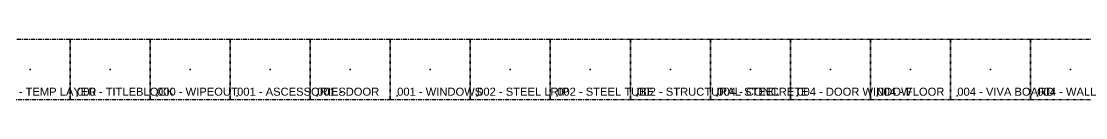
# Model space of a CAD drawing. Header units: millimetres. Extents: x -244126 to 368105, y -173968 to 259060.
# Drawn here: x 3210 to 4540, y 1832 to 1907 of the extents above; entities that cross this region are included whole.
import ezdxf

# ---------------------------------------------------------------- set-up
doc = ezdxf.new("R2010")
doc.units = ezdxf.units.MM
doc.header["$MEASUREMENT"] = 0
doc.linetypes.add('005_GG_TA_LINE', pattern=[13.75, 5, -1.25, 1.25, -1.25, 5])
for name, color, linetype in [('000 - TEMP LAYER', 250, 'Continuous'), ('000 - TITLEBLOCK', 4, 'Continuous'), ('000 - WIPEOUT', 250, 'Continuous'), ('001 - ASCESSORIES', 1, 'Continuous'), ('001 - DOOR', 2, 'Continuous'), ('001 - WINDOWS', 2, 'Continuous'), ('002 - STEEL LRIP', 4, 'Continuous'), ('002 - STEEL TUBE', 4, 'Continuous'), ('002 - STRUCTURAL STEEL', 4, 'Continuous'), ('004 - CONCRETE', 5, 'Continuous'), ('004 - DOOR WINDOW', 1, 'Continuous'), ('004 - FLOOR', 1, 'Continuous'), ('004 - VIVA BOARD', 3, 'Continuous'), ('004 - WALL', 3, 'Continuous')]:
    doc.layers.add(name, color=color, linetype=linetype)
doc.styles.get("Standard").update_dxf_attribs({"font": 'arial.ttf'})

# ---------------------------------------------------------------- blocks, each defined once
blk = doc.blocks.new('*U1753')
at = {"color": 0, "linetype": '005_GG_TA_LINE'}
blk.add_lwpolyline([(0, 0), (100, 0), (100, 75), (0, 75)], close=True, dxfattribs=at)
for p in [(50, 37.5), (8.6, 4.9)]:
    blk.add_point(p, dxfattribs=at)
blk.add_attdef('NAMEBLK', (8.6, 4.9), '', height=10, dxfattribs=at)

msp = doc.modelspace()

# ---------------------------------------------------------------- block references
at = {"layer": '000 - TEMP LAYER'}
msp.add_blockref('*U1753', (3170.82947, 1832.42402), dxfattribs=at).add_auto_attribs({'NAMEBLK': '000 - TEMP LAYER'})
at = {"layer": '000 - TITLEBLOCK'}
msp.add_blockref('*U1753', (3270.82947, 1832.42402), dxfattribs=at).add_auto_attribs({'NAMEBLK': '000 - TITLEBLOCK'})
at = {"layer": '000 - WIPEOUT'}
msp.add_blockref('*U1753', (3370.82947, 1832.42402), dxfattribs=at).add_auto_attribs({'NAMEBLK': '000 - WIPEOUT'})
at = {"layer": '001 - ASCESSORIES'}
msp.add_blockref('*U1753', (3470.82947, 1832.42402), dxfattribs=at).add_auto_attribs({'NAMEBLK': '001 - ASCESSORIES'})
at = {"layer": '001 - DOOR'}
msp.add_blockref('*U1753', (3570.82947, 1832.42402), dxfattribs=at).add_auto_attribs({'NAMEBLK': '001 - DOOR'})
at = {"layer": '001 - WINDOWS'}
msp.add_blockref('*U1753', (3670.82947, 1832.42402), dxfattribs=at).add_auto_attribs({'NAMEBLK': '001 - WINDOWS'})
at = {"layer": '002 - STEEL LRIP'}
msp.add_blockref('*U1753', (3770.82947, 1832.42402), dxfattribs=at).add_auto_attribs({'NAMEBLK': '002 - STEEL LRIP'})
at = {"layer": '002 - STEEL TUBE'}
msp.add_blockref('*U1753', (3870.82947, 1832.42402), dxfattribs=at).add_auto_attribs({'NAMEBLK': '002 - STEEL TUBE'})
at = {"layer": '002 - STRUCTURAL STEEL'}
msp.add_blockref('*U1753', (3970.82947, 1832.42402), dxfattribs=at).add_auto_attribs({'NAMEBLK': '002 - STRUCTURAL STEEL'})
at = {"layer": '004 - CONCRETE'}
msp.add_blockref('*U1753', (4070.82947, 1832.42402), dxfattribs=at).add_auto_attribs({'NAMEBLK': '004 - CONCRETE'})
at = {"layer": '004 - DOOR WINDOW'}
msp.add_blockref('*U1753', (4170.82947, 1832.42402), dxfattribs=at).add_auto_attribs({'NAMEBLK': '004 - DOOR WINDOW'})
at = {"layer": '004 - FLOOR'}
msp.add_blockref('*U1753', (4270.82947, 1832.42402), dxfattribs=at).add_auto_attribs({'NAMEBLK': '004 - FLOOR'})
at = {"layer": '004 - VIVA BOARD'}
msp.add_blockref('*U1753', (4370.82947, 1832.42402), dxfattribs=at).add_auto_attribs({'NAMEBLK': '004 - VIVA BOARD'})
at = {"layer": '004 - WALL'}
msp.add_blockref('*U1753', (4470.82947, 1832.42402), dxfattribs=at).add_auto_attribs({'NAMEBLK': '004 - WALL'})

doc.saveas('drawing.dxf')
